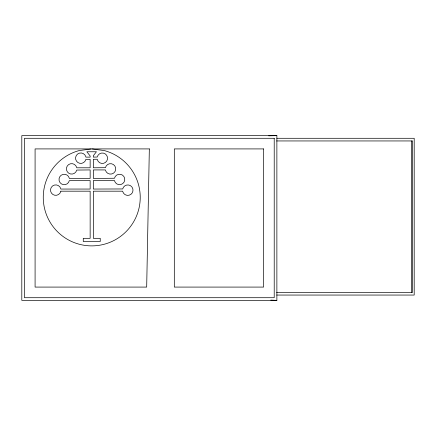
<?xml version="1.0" encoding="UTF-8"?>
<svg xmlns="http://www.w3.org/2000/svg" width="436" height="436" viewBox="0 0 436 436"><rect width="100%" height="100%" fill="white"/><g stroke="black" fill="none" stroke-linecap="round" stroke-linejoin="round"><path stroke-width="0.65" d="M91.184 148.992L79.194 150.567A48.483 48.483 0 0 0 52.031 225.21A48.483 48.483 0 0 0 131.459 225.21A48.483 48.483 0 0 0 104.297 150.567L92.307 148.992M268.701 135.819L276.876 135.634L276.876 300.366L21.8 300.366L21.8 135.634L276.876 135.634M276.876 138.288L414.2 138.288L414.2 295.052L276.762 295.052M276.626 140.948L412.603 140.948L412.603 292.398L276.626 292.398M270.783 300.088L276.876 300.366M411.54 140.948L411.54 292.398M149.335 148.916L146.681 287.084L35.087 287.084L35.087 148.916L149.335 148.916M60.844 191.181L60.827 191.317A5.232 5.232 0 0 1 52.87 194.489A5.232 5.232 0 0 1 52.609 185.927A5.232 5.232 0 0 1 60.746 188.608L60.822 189.055L90.148 189.055L90.148 180.553L69.319 180.689A5.232 5.232 0 0 1 61.362 183.861A5.232 5.232 0 0 1 61.1 175.299A5.232 5.232 0 0 1 69.237 177.981L69.313 178.428L90.148 178.428L90.148 169.926L76.736 170.062A5.232 5.232 0 0 1 68.774 173.234A5.232 5.232 0 0 1 68.517 164.666A5.232 5.232 0 0 1 76.654 167.353L76.725 167.795L90.148 167.795L90.148 159.331L85.881 159.385A5.232 5.232 0 0 1 77.919 162.557A5.232 5.232 0 0 1 77.657 153.995A5.232 5.232 0 0 1 85.799 156.677L85.87 157.124L90.148 157.124L90.148 155.979L86.84 151.761L96.438 151.761L93.342 155.707L93.342 157.124L97.25 157.031A5.232 5.232 0 0 1 105.207 153.859A5.232 5.232 0 0 1 105.468 162.421A5.232 5.232 0 0 1 97.332 159.74L97.25 159.249L93.342 159.293L93.342 167.795L105.425 167.686A5.232 5.232 0 0 1 113.382 164.514A5.232 5.232 0 0 1 113.643 173.076A5.232 5.232 0 0 1 105.507 170.394L105.43 169.926L93.342 169.926L93.342 178.428L114.472 178.253A5.232 5.232 0 0 1 122.429 175.081A5.232 5.232 0 0 1 122.69 183.643A5.232 5.232 0 0 1 114.554 180.962L114.488 180.553L93.342 180.553L93.342 189.055L122.68 188.962A5.232 5.232 0 0 1 130.642 185.791A5.232 5.232 0 0 1 130.904 194.358A5.232 5.232 0 0 1 122.761 191.671L122.685 191.181L93.342 191.181L93.342 238.318L100.247 238.318L100.247 241.511L83.265 241.511L83.265 238.318L90.148 238.318L90.148 191.181L60.844 191.181M274.217 138.288L24.46 138.288L24.46 297.712L274.217 297.712L274.217 138.288M263.589 148.916L174.313 148.916L174.313 287.084L263.589 287.084L263.589 148.916"/></g></svg>
